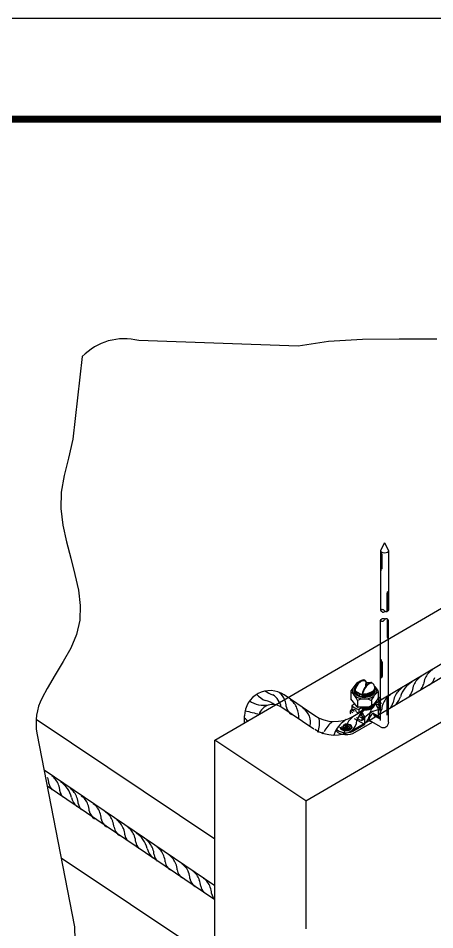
# Paper-space layout 'Layout4' of a CAD drawing. Header units: millimetres. Extents: x 16 to 267, y 19 to 196.
# Drawn here: x 37.96 to 55.21, y 157.96 to 195.73 of the extents above; entities that cross this region are included whole.
import ezdxf

# ---------------------------------------------------------------- set-up
doc = ezdxf.new("R2010")
doc.units = ezdxf.units.MM
doc.layers.get('0').update_dxf_attribs({"lineweight": 25})
for name, color, linetype in [('C01', 1, 'Continuous'), ('C02', 42, 'Continuous'), ('C025', 42, 'Continuous'), ('C03', 7, 'Continuous')]:
    doc.layers.add(name, color=color, linetype=linetype)
doc.layers.add('Cabo 16 mm²', color=1, linetype='Continuous', lineweight=20)

# ---------------------------------------------------------------- blocks, each defined once
blk = doc.blocks.new('A$C251B1D1C')
at = {"layer": 'C01'}
for p, q in [((0.623, 2.261), (0.623, 2.519)), ((0.63, 2.286), (0.63, 2.508)), ((0.636, 2.29), (0.636, 2.494)), ((0.704, 1.713), (0.704, 1.957)), ((0.711, 1.717), (0.711, 1.971)), ((0.718, 1.723), (0.718, 1.981)), ((0.704, 1.586), (0.704, 1.342)), ((0.711, 1.582), (0.711, 1.328)), ((0.718, 1.575), (0.718, 1.317)), ((0.623, 1.038), (0.623, 0.78)), ((0.63, 1.013), (0.63, 0.791)), ((0.636, 1.008), (0.636, 0.805)), ((0.704, 0.269), (0.704, 0.513)), ((0.711, 0.273), (0.711, 0.527)), ((0.718, 0.28), (0.718, 0.538)), ((0.614, 0.228), (0.513, 0.287)), ((0.614, 0.22), (0.519, 0.275)), ((0.614, 0.213), (0.527, 0.262))]:
    blk.add_line(p, q, dxfattribs=at)
for centre, major_axis, ratio, start_param, end_param in [((0.392, 0.633), (-0.142, 0), 0.509483, 1.350786, 3.211035), ((0.392, 0.628), (-0.142, 0), 0.509483, 1.36577, 3.211035), ((0.392, 0.638), (-0.142, 0), 0.509483, 1.391581, 3.222543), ((0.392, 0.642), (-0.142, 0), 0.509483, 1.943295, 3.141593), ((0.392, 0.624), (-0.142, 0), 0.509483, 0.108302, 0.312482), ((0.392, 0.619), (-0.142, 0), 0.509483, 0.079835, 0.29756), ((0.391, 0.616), (-0.142, 0), 0.509483, 0.13463, 0.312482), ((0.391, 0.611), (-0.142, 0), 0.509483, 0.131413, 0.312096), ((0.392, 0.606), (-0.142, 0), 0.509483, 0.077564, 0.266985), ((0.392, 0.633), (-0.142, 0), 0.509483, 0.162659, 0.330832), ((0.392, 0.628), (-0.142, 0), 0.509483, 0.135721, 0.320186), ((0.392, 0.601), (-0.142, 0), 0.509483, 0.160032, 0.218605), ((0.392, 0.638), (-0.142, 0), 0.509483, 0.186755, 0.348346), ((0.392, 0.606), (-0.142, 0), 0.509483, 1.339393, 3.211035), ((0.392, 0.597), (-0.142, 0), 0.509483, 1.3399, 2.631976), ((0.392, 0.624), (-0.142, 0), 0.509483, 1.342081, 3.211035), ((0.392, 0.615), (-0.142, 0), 0.509483, 1.339988, 3.211035), ((0.392, 0.619), (-0.142, 0), 0.509483, 1.364905, 3.211035), ((0.392, 0.61), (-0.142, 0), 0.509483, 1.364571, 3.211035), ((0.392, 0.601), (-0.142, 0), 0.509483, 1.365397, 3.211035), ((0.392, 0.592), (-0.142, 0), 0.509483, 1.365112, 2.208576), ((0.703, 0.409), (-0.104, 0.104), 1, -0.09291, 0.139082), ((0.392, 0.441), (-0.142, 0), 0.509483, 0.069242, 0.225576), ((0.392, 0.437), (-0.142, 0), 0.509483, 0.007902, 0.174993), ((0.392, 0.446), (-0.142, 0), 0.509483, 0.123954, 0.278336), ((0.392, 0.432), (-0.142, 0), 0.509483, 1.339274, 3.204953), ((0.392, 0.441), (-0.142, 0), 0.509483, 1.340365, 2.083943), ((0.392, 0.423), (-0.142, 0), 0.509483, 1.346207, 3.211035), ((0.392, 0.428), (-0.142, 0), 0.509483, 1.365307, 3.2264), ((0.392, 0.419), (-0.142, 0), 0.509483, 1.365189, 3.211035), ((0.392, 0.446), (-0.142, 0), 0.509483, 1.365656, 1.941318), ((0.392, 0.437), (-0.142, 0), 0.509483, 1.364893, 2.204381), ((0.392, 0.414), (-0.142, 0), 0.509483, 1.374794, 3.211035), ((0.392, 0.414), (-0.142, 0), 0.509483, 1.374794, 3.211035), ((0.392, 0.437), (-0.142, 0), 0.509483, 2.363268, 3.173489), ((0.392, 0.441), (-0.142, 0), 0.509483, 2.424057, 3.109817), ((0.514, 0.47), (-0.0615, 0.0615), 1, 3.176995, 3.69676), ((0.732, 0.437), (-0.0948, 0.0948), 1, 0.325539, 0.682194), ((0.728, 0.446), (0.0895, 0.0895), 1, 1.915996, 1.950007), ((0.556, 0.493), (-0.0615, 0.0615), 1, 3.086024, 3.295073), ((0.482, 0.292), (0.0948, 0.0948), 1, 1.896336, 1.909399)]:
    blk.add_ellipse(centre, major_axis=major_axis, ratio=ratio, start_param=start_param, end_param=end_param, dxfattribs=at)
at = {"layer": 'C02'}
for p, q in [((0.67, 2.65), (0.614, 2.544)), ((0.67, 2.65), (0.726, 2.544)), ((0.614, 2.544), (0.614, 1.719)), ((0.726, 2.544), (0.726, 1.722)), ((0.614, 1.719), (0.619, 1.724)), ((0.614, 1.719), (0.622, 1.708)), ((0.619, 1.724), (0.627, 1.729)), ((0.622, 1.708), (0.63, 1.7)), ((0.627, 1.729), (0.635, 1.732)), ((0.63, 1.7), (0.639, 1.694)), ((0.635, 1.732), (0.643, 1.731)), ((0.639, 1.694), (0.647, 1.692)), ((0.643, 1.731), (0.651, 1.728)), ((0.647, 1.692), (0.655, 1.692)), ((0.651, 1.728), (0.659, 1.722)), ((0.655, 1.692), (0.663, 1.696)), ((0.659, 1.722), (0.667, 1.713)), ((0.663, 1.696), (0.671, 1.702)), ((0.671, 1.702), (0.674, 1.705)), ((0.614, 1.579), (0.622, 1.591)), ((0.614, 0.198), (0.614, 1.579)), ((0.614, 1.579), (0.619, 1.575)), ((0.619, 1.575), (0.627, 1.569)), ((0.622, 1.591), (0.63, 1.599)), ((0.627, 1.569), (0.635, 1.567)), ((0.63, 1.599), (0.639, 1.604)), ((0.635, 1.567), (0.643, 1.567)), ((0.639, 1.604), (0.647, 1.607)), ((0.643, 1.567), (0.651, 1.57)), ((0.647, 1.607), (0.655, 1.606)), ((0.651, 1.57), (0.659, 1.577)), ((0.655, 1.606), (0.663, 1.603)), ((0.659, 1.577), (0.667, 1.585)), ((0.663, 1.603), (0.671, 1.597)), ((0.671, 1.597), (0.674, 1.593)), ((0.726, 0.172), (0.726, 1.577)), ((0.412, 0.67), (0.412, 0.704)), ((0.42, 0.678), (0.42, 0.704)), ((0.251, 0.614), (0.251, 0.595)), ((0.256, 0.588), (0.256, 0.597)), ((0.363, 0.539), (0.359, 0.535)), ((0.359, 0.519), (0.359, 0.537)), ((0.359, 0.535), (0.363, 0.53)), ((0.363, 0.53), (0.359, 0.526)), ((0.359, 0.526), (0.363, 0.521)), ((0.363, 0.558), (0.36, 0.554)), ((0.36, 0.554), (0.363, 0.549)), ((0.363, 0.549), (0.36, 0.544)), ((0.36, 0.544), (0.363, 0.539)), ((0.361, 0.562), (0.363, 0.558)), ((0.363, 0.521), (0.361, 0.519)), ((0.585, 0.508), (0.614, 0.524)), ((0.359, 0.379), (0.359, 0.355)), ((0.361, 0.379), (0.363, 0.375)), ((0.582, 0.409), (0.614, 0.427)), ((0.203, 0.333), (0.203, 0.337)), ((0.24, 0.326), (0.24, 0.34)), ((0.354, 0.261), (0.354, 0.321)), ((0.363, 0.375), (0.359, 0.371)), ((0.359, 0.371), (0.363, 0.366)), ((0.363, 0.366), (0.359, 0.362)), ((0.359, 0.362), (0.363, 0.357)), ((0.359, 0.355), (0.364, 0.343)), ((0.363, 0.357), (0.36, 0.353)), ((0.36, 0.353), (0.363, 0.348)), ((0.363, 0.348), (0.362, 0.347)), ((0.364, 0.343), (0.364, 0.331)), ((0.614, 0.237), (0.518, 0.292)), ((0.587, 0.252), (0.587, 0.349)), ((0.153, 0.106), (0.105, 0.134)), ((0.115, 0.136), (0.108, 0.132)), ((0.115, 0.139), (0.115, 0.136)), ((0.165, 0.107), (0.115, 0.136)), ((0.165, 0.112), (0.116, 0.14)), ((0.227, 0.042), (0.396, 0.139)), ((0.23, 0.016), (0.501, 0.172)), ((0.396, 0.139), (0.255, 0.22)), ((0.396, 0.139), (0.396, 0.239)), ((0.614, 0.107), (0.46, 0.195)), ((0, 0.073), (0, 0.067)), ((0.058, 0.093), (0.058, 0.102)), ((0.096, 0.12), (0.1, 0.108)), ((0.165, 0.107), (0.153, 0.102)), ((0.153, 0.106), (0.153, 0.102)), ((0.165, 0.112), (0.165, 0.107)), ((0.172, 0.12), (0.169, 0.11)), ((0.217, 0.103), (0.217, 0.095))]:
    blk.add_line(p, q, dxfattribs=at)
for points in [[(0.726, 1.722), (0.719, 1.712), (0.711, 1.704), (0.704, 1.699), (0.696, 1.697), (0.689, 1.697), (0.682, 1.7), (0.674, 1.705), (0.667, 1.713)], [(0.726, 1.577), (0.719, 1.587), (0.711, 1.595), (0.704, 1.6), (0.696, 1.602), (0.689, 1.602), (0.682, 1.599), (0.674, 1.594), (0.667, 1.585)]]:
    blk.add_lwpolyline(points, dxfattribs=at)
for centre, major_axis, ratio, start_param, end_param in [((0.67, 2.544), (0.0562, 0), 0.5774, 3.141593, 6.283185), ((0.338, 0.647), (0.062, 0.106), 0.509483, -0.753557, 2.340413), ((0.43, 0.585), (-0.128, 0.128), 1, -0.352246, 0.628516), ((0.446, 0.602), (0.065, 0.11), 0.529306, 0.834314, 2.464238), ((0.447, 0.602), (0.062, 0.106), 0.509483, -0.313841, 2.182721), ((0.485, 0.642), (-0.0498, 0.0498), 1, -0.952345, -0.217115), ((0.458, 0.651), (-0.0536, 0.0536), 1, 3.817853, 4.497942), ((0.658, 0.025), (-0.298, 0.298), 1, -0.511747, -0.484522), ((0.906, 0.567), (-0.273, 0.273), 1, 1.144833, 1.385304), ((0.17, 0.381), (-0.0387, 0.0387), 1, 2.994462, 3.47475), ((0.666, -0.002), (-0.318, 0.318), 1, -0.048127, -0.016488), ((0.715, 0.457), (-0.273, 0.273), 1, 1.144833, 1.385304), ((0.709, -0.084), (0.318, 0.318), 1, 1.059477, 1.554308), ((0.496, 0.239), (0.0296, 0.0506), 0.500449, -0.229183, 3.433774), ((0.137, 0.106), (-0.08, 0.0002), 0.509483, 0.013557, 4.826185), ((0.136, 0.114), (-0.059, 0), 0.498339, -0.112226, 4.965206), ((0.134, 0.123), (-0.0386, 0), 0.500279, -0.290469, 2.073989), ((0.134, 0.123), (0.0386, 0), 0.500279, -0.638232, 1.987095), ((0.651, 0.173), (-0.0535, 0.0535), 1, 1.849081, 3.915218), ((0.14, 0.072), (-0.14, 0), 0.509483, 0.062194, 2.273597), ((0.14, 0.099), (-0.14, 0), 0.509483, 0.317034, 2.236786), ((0.137, 0.097), (-0.08, 0.0002), 0.509483, 0.109984, 3.090012), ((0.136, 0.107), (-0.059, 0), 0.500279, -0.126962, 3.266216), ((0.134, 0.113), (-0.0355, 0), 0.500279, 0.273514, 2.950815)]:
    blk.add_ellipse(centre, major_axis=major_axis, ratio=ratio, start_param=start_param, end_param=end_param, dxfattribs=at)
blk.add_open_spline([(0.264, 0.6), (0.265, 0.602), (0.267, 0.616), (0.274, 0.64), (0.285, 0.664), (0.299, 0.688), (0.315, 0.71), (0.332, 0.727), (0.348, 0.739), (0.362, 0.746), (0.374, 0.749), (0.383, 0.75), (0.39, 0.749), (0.396, 0.747), (0.401, 0.743), (0.406, 0.737), (0.41, 0.728), (0.412, 0.717), (0.412, 0.708), (0.412, 0.703)], degree=3, knots=[3.942773, 3.942773, 3.942773, 3.942773, 4.152047, 4.373331, 4.607258, 4.841184, 5.075111, 5.298225, 5.504103, 5.689757, 5.855803, 6.005181, 6.14422, 6.28326, 6.422299, 6.561339, 6.707536, 6.872139, 7.036742, 7.036742, 7.036742, 7.036742], dxfattribs=at)
at = {"layer": 'C025'}
for p, q in [((0.289, 0.715), (0.206, 0.608)), ((0.311, 0.722), (0.304, 0.722)), ((0.419, 0.722), (0.481, 0.722)), ((0.496, 0.715), (0.499, 0.711)), ((0.533, 0.667), (0.578, 0.607)), ((0.202, 0.596), (0.202, 0.509)), ((0.254, 0.567), (0.254, 0.562)), ((0.258, 0.599), (0.262, 0.601)), ((0.286, 0.587), (0.262, 0.601)), ((0.309, 0.542), (0.337, 0.558)), ((0.36, 0.544), (0.337, 0.558)), ((0.582, 0.595), (0.582, 0.508)), ((0.586, 0.507), (0.582, 0.504)), ((0.586, 0.507), (0.586, 0.46)), ((0.291, 0.386), (0.206, 0.497)), ((0.258, 0.428), (0.218, 0.405)), ((0.218, 0.405), (0.218, 0.358)), ((0.297, 0.473), (0.297, 0.381)), ((0.477, 0.378), (0.306, 0.379)), ((0.487, 0.473), (0.487, 0.381)), ((0.578, 0.497), (0.492, 0.386)), ((0.533, 0.429), (0.586, 0.46)), ((0.59, 0.383), (0.589, 0.341)), ((0.607, 0.392), (0.59, 0.383)), ((0.607, 0.392), (0.606, 0.351)), ((0.214, 0.34), (0.197, 0.33)), ((0.197, 0.33), (0.197, 0.299)), ((0.314, 0.35), (0.313, 0.303)), ((0.364, 0.332), (0.313, 0.303)), ((0.359, 0.376), (0.314, 0.35)), ((0.341, 0.266), (0.354, 0.273)), ((0.606, 0.351), (0.589, 0.341)), ((0.375, 0.248), (0.358, 0.238)), ((0.358, 0.238), (0.358, 0.197)), ((0.375, 0.207), (0.358, 0.197)), ((0.375, 0.248), (0.375, 0.207))]:
    blk.add_line(p, q, dxfattribs=at)
for centre, major_axis, ratio, start_param, end_param in [((0.392, 0.606), (-0.166, 0), 0.675841, -0.84116, 3.704953), ((0.304, 0.703), (-0.0133, 0.0133), 1, -0.787502, 0.127164), ((0.392, 0.606), (-0.166, 0), 0.675841, 4.2908, 4.546748), ((0.481, 0.703), (-0.0133, 0.0133), 1, 4.581017, 5.495683), ((0.221, 0.596), (0.0133, 0.0133), 1, 1.69796, 2.35409), ((-0.038, 0.315), (0.262, 0.262), 1, 5.939868, 6.363757), ((0.221, 0.509), (-0.0133, 0.0133), 1, 0.783294, 1.439424), ((0.267, 0.575), (-0.0204, 0), 0.509483, -0.372954, 0.916084), ((0.267, 0.57), (-0.0204, 0), 0.509483, -0.235087, 0.916084), ((0.392, 0.606), (-0.143, 0), 0.622287, -0.242315, 0.235781), ((0.27, 0.566), (0.0182, 0.0182), 1, 0.659898, 1.810703), ((0.279, 0.551), (-0.0209, 0.0209), 1, -0.820926, 0.200557), ((0.272, 0.525), (0.0292, 0.0292), 1, 5.92605, 7.509487), ((0.392, 0.606), (-0.135, 0), 0.598456, 0.089321, 0.207268), ((0.392, 0.606), (-0.143, 0), 0.622287, 0.472339, 3.276001), ((0.24, 0.466), (0.0913, 0.0913), 1, 0.137221, 0.531235), ((0.392, 0.606), (-0.135, 0), 0.598456, 0.521118, 1.327997), ((0.269, 0.469), (0.0791, 0.0791), 1, 0.131512, 0.684097), ((0.821, 0.313), (-0.262, 0.262), 1, -0.084781, 0.339108), ((0.563, 0.595), (-0.0133, 0.0133), 1, 3.924887, 4.581017), ((0.563, 0.508), (0.0133, 0.0133), 1, 4.839553, 5.495683), ((0.454, 0.389), (-0.125, 0.125), 1, 4.656091, 4.689457), ((0.35, 0.523), (-0.125, 0.125), 1, 1.514498, 2.146485), ((0.306, 0.398), (-0.0133, 0.0133), 1, 1.439424, 2.35409), ((0.391, 0.259), (0.166, 0.166), 1, 0.365135, 1.201453), ((0.478, 0.397), (0.0133, 0.0133), 1, 3.924887, 4.839553), ((0.566, 0.439), (-0.0167, 0.0167), 1, 1.276782, 2.346703), ((0.607, 0.508), (0.0896, 0.0896), 1, 3.575361, 3.79159), ((0.531, 0.307), (0.0806, 0.0806), 1, 0.057758, 0.468712), ((0.338, 0.477), (0.144, 0.144), 1, 3.162263, 3.375792), ((0.285, 0.373), (0.0816, 0.0816), 1, 3.052481, 3.175108), ((0.184, 0.25), (-0.0669, 0.0669), 1, 4.694536, 5.179232), ((0.265, 0.392), (-0.0407, 0.0407), 1, 1.418724, 1.911975), ((0.263, 0.312), (-0.0191, 0.0332), 0.509483, 4.555687, 6.604353), ((0.319, 0.357), (-0.0385, 0.0385), 1, 1.63303, 2.25659), ((0.304, 0.154), (-0.083, 0.083), 1, -1.427671, -1.104346), ((0.607, 0.469), (0.0908, 0.0908), 1, 3.771974, 3.790377), ((0.22, 0.16), (0.0708, 0.0708), 1, 6.16587, 6.374336), ((0.372, 0.313), (-0.0826, 0.0826), 1, 1.678258, 2.230597), ((0.33, 0.356), (0.0753, 0.0753), 1, 3.73293, 3.828598), ((0.375, 0.364), (0.0896, 0.0896), 1, 3.475274, 3.79159)]:
    blk.add_ellipse(centre, major_axis=major_axis, ratio=ratio, start_param=start_param, end_param=end_param, dxfattribs=at)

psp = doc.layouts.new('Layout4')

# ---------------------------------------------------------------- linework, layer by layer
psp.add_line((16.019, 195.728), (266.956, 195.728))
at = {"const_width": 0.299}
psp.add_lwpolyline([(30.955, 23.656), (30.955, 191.546), (262.774, 191.546), (262.774, 23.656)], close=True, dxfattribs=at)
at = {"layer": 'C01'}
psp.add_lwpolyline([(55.289, 182.431), (53.735, 182.43), (52.218, 182.411), (50.802, 182.327), (49.548, 182.134), (42.953, 182.373, 0.270284), (40.613, 181.707), (40.222, 178.289), (40.044, 177.494), (39.859, 176.775), (39.735, 176.091), (39.723, 175.407), (39.807, 174.719), (39.955, 174.033), (40.134, 173.353), (40.312, 172.683), (40.456, 172.028), (40.534, 171.392), (40.514, 170.781), (40.373, 170.196), (40.134, 169.63), (39.83, 169.075), (39.494, 168.521), (39.159, 167.959), (38.954, 167.566, 0.169449), (38.74, 166.099), (40.289, 158.08), (40.327, 157.006)], format="xyb", dxfattribs=at)
for centre, radius, start, end in [((55.09, 167.773), 0.819, 123.5892, 155.9961), ((55.559, 168.05), 0.819, 123.5892, 155.9961), ((54.769, 167.331), 1.025, 118.927, 163.9453), ((55.016, 167.781), 0.748, 154.2039, 174.6387), ((54.267, 168.234), 0.485, 312.368, 347.3606), ((55.485, 168.058), 0.748, 154.2039, 174.6387), ((54.732, 168.521), 0.485, 298.8635, 347.3606), ((48.616, 168.413), 1.048, 221.9206, 246.0481), ((48.99, 169.063), 1.453, 236.6777, 250.5043), ((48.337, 167.236), 0.706, 19.4115, 52.1537), ((53.733, 167.088), 0.706, 120.0095, 157.279), ((54.301, 167.295), 0.818, 123.5892, 155.9961), ((54.291, 167.429), 0.707, 120.0095, 120.3153), ((53.798, 167.957), 0.485, 312.368, 347.3606), ((48.12, 168.311), 1.05, 236.2882, 281.2647), ((48.102, 166.735), 0.725, 47.4889, 82.9782), ((48.084, 167.042), 0.776, 10.7535, 57.1133), ((48.312, 167.185), 0.748, 2.0519, 22.4867), ((48.834, 166.902), 0.706, 19.4115, 56.681), ((53.217, 166.784), 0.706, 120.0095, 157.279), ((53.755, 167.035), 0.748, 154.2039, 174.6387), ((53.01, 167.478), 0.485, 312.368, 347.3606), ((54.227, 167.302), 0.748, 154.2039, 174.6387), ((53.059, 167.83), 0.756, 309.3582, 343.4186), ((49.104, 173.11), 6.32, 253.9601, 259.5), ((49.537, 167.29), 0.485, 189.3299, 237.8271), ((48.396, 166.722), 1.18, 358.6192, 20.6119), ((49.368, 166.555), 0.696, 345.1899, 56.8285), ((52.671, 166.46), 0.707, 120.0095, 157.279), ((53.239, 166.731), 0.748, 154.2039, 174.6387), ((52.538, 167.211), 0.485, 298.8635, 347.3606), ((46.581, 165.892), 1.126, 39.278, 47.9962), ((49.312, 166.541), 1.126, 339.6548, 7.8955), ((51.744, 165.601), 1.249, 128.1969, 153.195), ((52.2, 165.605), 1.249, 121.9412, 153.195), ((52.302, 166.112), 0.819, 123.5892, 155.9961), ((52.693, 166.407), 0.748, 154.2039, 174.6387), ((52.022, 166.907), 0.485, 298.8635, 347.3606), ((51.009, 166.296), 0.485, 332.3397, 347.3606), ((52.228, 166.12), 0.748, 154.2039, 174.6387), ((51.474, 166.583), 0.485, 298.8635, 347.3606), ((51.234, 165.769), 0.748, 150.3426, 156.6314), ((51.759, 165.843), 0.748, 154.2039, 166.3738), ((38.866, 163.678), 0.819, 20.6944, 53.1013), ((38.488, 163.985), 0.748, 2.0519, 22.4867), ((39.715, 164.091), 0.485, 189.3299, 224.3226), ((38.941, 163.681), 0.748, 2.0519, 22.4867), ((39.162, 163.218), 1.025, 12.7453, 57.7635), ((40.167, 163.787), 0.485, 189.3299, 224.3226), ((39.644, 163.289), 0.707, 56.3753, 56.681), ((39.627, 163.155), 0.818, 20.6944, 53.1013), ((40.898, 163.618), 0.756, 193.2719, 227.3323), ((39.701, 163.158), 0.748, 2.0519, 22.4867), ((40.927, 163.264), 0.485, 189.3299, 224.3226), ((40.182, 162.916), 0.706, 19.4115, 56.681), ((40.679, 162.582), 0.706, 19.4115, 56.681), ((40.157, 162.865), 0.748, 2.0519, 22.4867), ((41.382, 162.97), 0.485, 189.3299, 237.8271), ((40.654, 162.531), 0.748, 2.0519, 22.4867), ((41.206, 162.227), 0.707, 19.4115, 56.681), ((41.88, 162.636), 0.485, 189.3299, 237.8271), ((41.181, 162.176), 0.748, 2.0519, 22.4867), ((41.555, 161.859), 0.819, 20.6944, 53.1013), ((42.408, 162.281), 0.485, 189.3299, 237.8271), ((41.629, 161.862), 0.748, 2.0519, 22.4867), ((42.007, 161.556), 0.819, 20.6944, 53.1013), ((42.856, 161.968), 0.485, 189.3299, 224.3226), ((42.081, 161.559), 0.748, 2.0519, 22.4867), ((42.302, 161.095), 1.025, 12.7453, 57.7635), ((42.785, 161.166), 0.707, 56.3753, 56.681), ((42.767, 161.033), 0.818, 20.6944, 53.1013), ((43.308, 161.664), 0.485, 189.3299, 224.3226), ((44.038, 161.495), 0.756, 193.2719, 227.3323), ((42.841, 161.036), 0.748, 2.0519, 22.4867), ((43.322, 160.793), 0.706, 19.4115, 56.681), ((44.067, 161.141), 0.485, 189.3299, 224.3226), ((43.297, 160.742), 0.748, 2.0519, 22.4867), ((43.819, 160.46), 0.706, 19.4115, 56.681), ((44.523, 160.847), 0.485, 189.3299, 237.8271), ((43.795, 160.408), 0.748, 2.0519, 22.4867), ((44.346, 160.104), 0.707, 19.4115, 56.681), ((45.02, 160.514), 0.485, 189.3299, 237.8271), ((44.321, 160.053), 0.748, 2.0519, 22.4867), ((44.695, 159.737), 0.819, 20.6944, 53.1013), ((45.548, 160.159), 0.485, 189.3299, 237.8271), ((44.769, 159.74), 0.748, 2.0519, 22.4867), ((45.147, 159.433), 0.819, 20.6944, 53.1013), ((45.996, 159.845), 0.485, 189.3299, 224.3226), ((45.221, 159.436), 0.748, 2.0519, 22.4867), ((46.448, 159.541), 0.485, 189.3299, 224.3226)]:
    psp.add_arc(centre, radius, start, end, dxfattribs=at)
at = {"layer": 'C02'}
for p, q in [((51.81, 166.792), (74.205, 180.132)), ((51.816, 166.23), (74.166, 179.558)), ((50.239, 166.829), (48.973, 167.686)), ((50.201, 166.269), (48.837, 167.193)), ((47.334, 166.536), (47.334, 166.817)), ((46.101, 159.785), (39.036, 164.567)), ((46.101, 159.202), (39.165, 163.902))]:
    psp.add_line(p, q, dxfattribs=at)
for centre, radius, start, end in [((48.384, 166.817), 1.05, 55.9085, 180), ((48.501, 166.696), 0.6, 55.8822, 161.7674), ((51.055, 168.088), 1.5, 237.0379, 300.2302), ((51.055, 167.526), 1.5, 237, 300.2565)]:
    psp.add_arc(centre, radius, start, end, dxfattribs=at)
at = {"layer": 'C03'}
for p, q in [((46.101, 165.816), (72.712, 181.345)), ((49.872, 163.295), (74.766, 177.826)), ((46.101, 161.718), (38.704, 166.664)), ((49.872, 163.295), (46.101, 165.816)), ((46.101, 156.676), (46.101, 165.816)), ((49.872, 163.295), (49.872, 158.003)), ((46.101, 156.676), (39.739, 160.93))]:
    psp.add_line(p, q, dxfattribs=at)

# ---------------------------------------------------------------- block references
at = {"layer": 'Cabo 16 mm²', "xscale": 3, "yscale": 3, "zscale": 3}
psp.add_blockref('A$C251B1D1C', (51.12, 166.041), dxfattribs=at)

doc.saveas('drawing.dxf')
